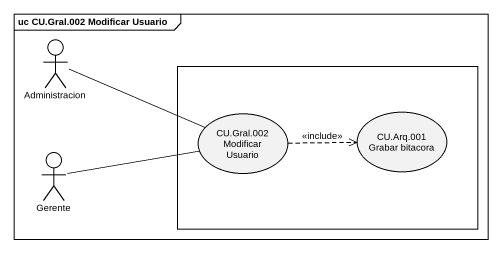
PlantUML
@startuml
mainframe uc CU.Gral.002 Modificar Usuario
actor Administracion
rectangle " " as rectangle1 {
  usecase "CU.Gral.002 Modificar Usuario" as CU_Gral_002_Modificar
  usecase "CU.Arq.001 Grabar bitacora" as CU_Arq_001_Grabar_bitacora
}
actor Gerente
Administracion -right- CU_Gral_002_Modificar
CU_Gral_002_Modificar .right.> CU_Arq_001_Grabar_bitacora : <<include>>
Gerente -right- CU_Gral_002_Modificar
@enduml
